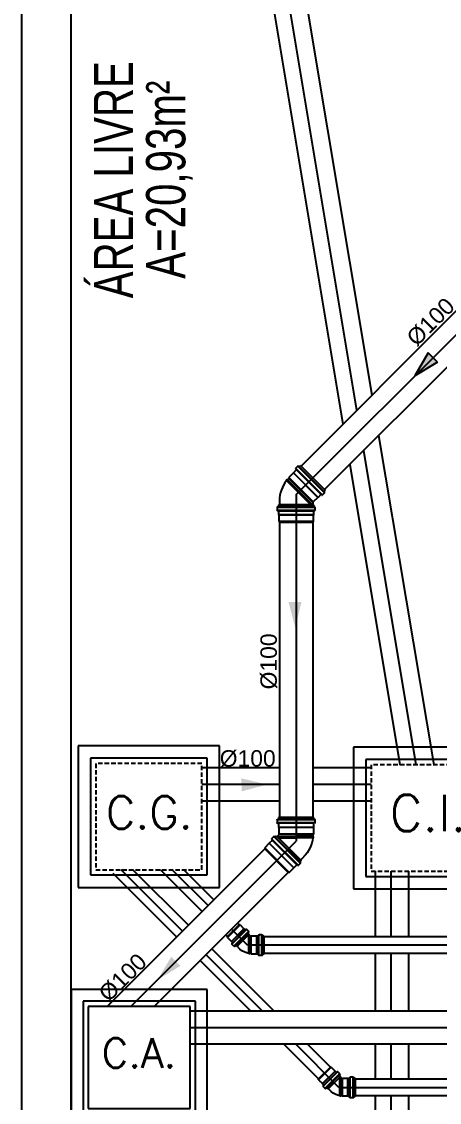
# Model space of a CAD drawing. Header units: millimetres. Extents: x 2502 to 4311, y 2007 to 3121.
# Drawn here: x 3208.9 to 3259.9, y 2608.3 to 2740.4 of the extents above; entities that cross this region are included whole.
import ezdxf
from ezdxf.enums import TextEntityAlignment as Align

# ---------------------------------------------------------------- set-up
doc = ezdxf.new("R2010")
doc.units = ezdxf.units.MM
doc.header["$LTSCALE"] = 20
doc.header["$MEASUREMENT"] = 0
doc.linetypes.add('HIDDEN', pattern=[0.375, 0.25, -0.125])
doc.layers.get('0').update_dxf_attribs({"linetype": 'CONTINUOUS'})
for name, color, linetype in [('A-PEN-08', 8, 'CONTINUOUS'), ('AF', 5, 'CONTINUOUS'), ('E-txt-g', 3, 'CONTINUOUS'), ('Esgoto', 5, 'CONTINUOUS'), ('HIDROGRAFIA', 4, 'CONTINUOUS'), ('Texto-Tubos', 7, 'CONTINUOUS'), ('TigreCad', 3, 'CONTINUOUS'), ('Tinterno', 9, 'CONTINUOUS')]:
    doc.layers.add(name, color=color, linetype=linetype)
doc.layers.add('E-Txt-W', color=7, linetype='CONTINUOUS', lineweight=20)
doc.styles.add('F2', font='swisscl.ttf')
doc.styles.add('R80', font='simplex.shx', dxfattribs={"height": 12})
doc.styles.add('REG60', font='romans.shx', dxfattribs={"width": 0.8, "height": 0.15})
doc.styles.add('REG80', font='romans.shx', dxfattribs={"width": 0.8, "height": 0.2})
doc.styles.add('TCTUBOS-TXT', font='arial.ttf')

# ---------------------------------------------------------------- blocks, each defined once
blk = doc.blocks.new('TXT-AMB75')
at = {"layer": 'E-txt-g', "style": 'REG80', "width": 0.8, "flags": 8}
blk.add_attdef('TXT', text='', height=0.2, dxfattribs=at).set_placement((0.0055, 0.2964), align=Align.CENTER)
at = {"layer": 'E-Txt-W', "style": 'REG60', "width": 0.8, "flags": 8}
blk.add_attdef('TXT', text='', height=0.15, dxfattribs=at).set_placement((0.0055, 0.0271), align=Align.CENTER)
blk = doc.blocks.new('inp_cx')
for p, q in [((40, 40), (-40, 40)), ((-40, 40), (-40, -40)), ((40, -40), (40, 40)), ((-40, -40), (40, -40))]:
    blk.add_line(p, q)
at = {"color": 1, "linetype": 'Continuous', "ltscale": 0.5}
for p, q in [((33, 33), (-33, 33)), ((-33, 33), (-33, -33)), ((33, -33), (33, 33)), ((-33, -33), (33, -33))]:
    blk.add_line(p, q, dxfattribs=at)
at = {"color": 1, "linetype": 'HIDDEN', "ltscale": 0.5}
for p, q in [((30, 30), (-30, 30)), ((-30, 30), (-30, -30)), ((30, -30), (30, 30)), ((-30, -30), (30, -30))]:
    blk.add_line(p, q, dxfattribs=at)
at = {"style": 'R80'}
blk.add_text('C.I.', height=20.592, dxfattribs=at).set_placement((-19.56, -7.5))
blk = doc.blocks.new('_cxgordu')
for p, q in [((40, 40), (-40, 40)), ((-40, 40), (-40, -40)), ((40, -40), (40, 40)), ((-40, -40), (40, -40))]:
    blk.add_line(p, q)
at = {"color": 1, "linetype": 'Continuous', "ltscale": 0.5}
for p, q in [((33, 33), (-33, 33)), ((-33, 33), (-33, -33)), ((33, -33), (33, 33)), ((-33, -33), (33, -33))]:
    blk.add_line(p, q, dxfattribs=at)
at = {"color": 1, "linetype": 'HIDDEN', "ltscale": 0.5}
for p, q in [((30, 30), (-30, 30)), ((-30, 30), (-30, -30)), ((30, -30), (30, 30)), ((-30, -30), (30, -30))]:
    blk.add_line(p, q, dxfattribs=at)
at = {"style": 'R80'}
blk.add_text('C.G.', height=18.48, dxfattribs=at).set_placement((-24.3, -6.88))
blk = doc.blocks.new('j4n50p')
at = {"layer": 'TigreCad'}
for p, q in [((-23.7, 12.2), (-32.5, 3.4)), ((3.3, 25.3), (3.4, 26.8)), ((6.3, 26.8), (3.4, 26.8)), ((3.4, 26.8), (3.4, -29.6)), ((6.5, 25.3), (6.3, 26.8)), ((6.3, 26.8), (6.3, -26.7)), ((9.1, 25.3), (6.5, 25.3)), ((10.9, 27.1), (9.1, 25.3)), ((27.7, 27.1), (10.9, 27.1)), ((10.9, 27.1), (10.9, -27.2)), ((27.9, 27.3), (27.7, 27.1)), ((32.5, 27.3), (27.9, 27.3)), ((33.8, 30.9), (33.5, 28.3)), ((34, 30.8), (34, -30.8)), ((43.5, 31.8), (34.8, 31.8)), ((43.5, 30.8), (43.5, -30.8)), ((44.5, 31.1), (45.3, 28.1)), ((50.6, 27.3), (46.2, 27.3)), ((50.6, 27.3), (50.6, -27.4)), ((3.4, -29.6), (3.3, -32.4)), ((6.3, -26.7), (3.4, -29.6)), ((9.1, -26.8), (3.4, -32.5)), ((6.3, -26.7), (6.5, -29.4)), ((10.9, -27.2), (10.5, -26.8)), ((27.7, -27.2), (10.9, -27.2)), ((27.9, -27.4), (27.7, -27.2)), ((32.5, -27.4), (27.9, -27.4)), ((33.8, -30.9), (33.5, -28.3)), ((43.5, -31.8), (34.8, -31.8)), ((44.5, -31.1), (45.3, -28.1)), ((50.6, -27.4), (46.2, -27.4))]:
    blk.add_line(p, q, dxfattribs=at)
for centre, radius, start, end in [((9.5, -21.6), 47.3, 97.6023, 134.5558), ((32.5, 28.3), 1, 270, 355), ((34.8, 30.8), 1, 90, 175), ((43.5, 30.8), 1, 15, 90), ((46.2, 28.3), 1, 195, 270), ((9.8, -27.5), 1, 45, 135), ((32.5, -28.4), 1, 5, 90), ((34.8, -30.8), 1, 185, 270), ((43.5, -30.8), 1, 270, 345), ((46.2, -28.4), 1, 90, 165)]:
    blk.add_arc(centre, radius, start, end, dxfattribs=at)
at = {"layer": 'Tinterno'}
for p, q in [((3.4, -32.5), (-32.5, 3.4)), ((3.3, 25.3), (3.3, -32.4)), ((6.5, 25.3), (6.5, -29.4)), ((9.1, 25.3), (9.1, -26.8)), ((27.7, 27.1), (27.7, -27.2)), ((27.9, 27.3), (27.9, -27.4)), ((33.5, 27.3), (33.5, -27.4)), ((45.5, 27.3), (45.5, -27.4))]:
    blk.add_line(p, q, dxfattribs=at)
blk = doc.blocks.new('11030602p')
at = {"layer": 'TigreCad'}
for p, q in [((0, 27.3), (4.4, 27.3)), ((0, -27.3), (0, 27.3)), ((6.1, 31.1), (5.3, 28.1)), ((7.1, 31.8), (15.8, 31.8)), ((7.1, -30.8), (7.1, 30.8)), ((15.8, -30.8), (15.8, 30.8)), ((16.8, 30.9), (17.1, 28.3)), ((18.1, 27.3), (22.7, 27.3)), ((22.7, 27.3), (23, 27.1)), ((39.7, 27.1), (23, 27.1)), ((39.7, 27.1), (41.5, 25.3)), ((41.5, -25.4), (41.5, 25.3)), ((0, -27.3), (4.4, -27.3)), ((6.1, -31.1), (5.3, -28.1)), ((7.1, -31.8), (15.8, -31.8)), ((16.8, -30.9), (17.1, -28.3)), ((18.1, -27.3), (22.7, -27.3)), ((22.7, -27.3), (23, -27.1)), ((39.7, -27.1), (23, -27.1)), ((39.7, -27.1), (41.5, -25.4))]:
    blk.add_line(p, q, dxfattribs=at)
for centre, start, end in [((4.4, 28.4), 270, 345), ((7.1, 30.8), 90, 165), ((15.8, 30.8), 5, 90), ((18.1, 28.4), 185, 270), ((4.4, -28.3), 15, 90), ((7.1, -30.8), 195, 270), ((15.8, -30.8), 270, 355), ((18.1, -28.3), 90, 175)]:
    blk.add_arc(centre, 1, start, end, dxfattribs=at)
at = {"layer": 'Tinterno'}
for p, q in [((5.1, -27.3), (5.1, 27.3)), ((17.1, -27.3), (17.1, 27.3)), ((22.7, 27.3), (22.7, -27.3)), ((23, -27.1), (23, 27.1)), ((39.7, 27.1), (39.7, -27.1))]:
    blk.add_line(p, q, dxfattribs=at)
blk = doc.blocks.new('CAIXA DE AREIA')
for p, q in [((0.3221, 0.2394), (-0.0937, 0.2394)), ((-0.0937, 0.2394), (-0.0937, -0.1764)), ((0.3221, -0.1764), (0.3221, 0.2394)), ((-0.0937, -0.1764), (0.3221, -0.1764))]:
    blk.add_line(p, q)
at = {"color": 1, "linetype": 'Continuous', "ltscale": 0.5}
for p, q in [((0.2857, 0.203), (-0.0573, 0.203)), ((-0.0573, 0.203), (-0.0573, -0.14)), ((0.2857, -0.14), (0.2857, 0.203)), ((-0.0573, -0.14), (0.2857, -0.14))]:
    blk.add_line(p, q, dxfattribs=at)
at = {"color": 1, "linetype": 'HIDDEN', "ltscale": 0.5}
for p, q in [((0.2701, 0.1874), (-0.0418, 0.1874)), ((-0.0418, 0.1874), (-0.0418, -0.1244)), ((0.2701, -0.1244), (0.2701, 0.1874)), ((-0.0418, -0.1244), (0.2701, -0.1244))]:
    blk.add_line(p, q, dxfattribs=at)
at = {"style": 'R80'}
blk.add_text('C.A.', height=0.08981, dxfattribs=at).set_placement((0, 0))
blk = doc.blocks.new('j4n100p')
at = {"layer": 'TigreCad'}
for p, q in [((9.8, 50.8), (9.9, 52.3)), ((9.8, 50.8), (9.8, 0)), ((12.9, 52.3), (9.9, 52.3)), ((9.9, 52.3), (9.9, 0)), ((13, 50.8), (12.9, 52.3)), ((12.9, 52.3), (12.9, 0)), ((19.2, 50.8), (13, 50.8)), ((13, 50.8), (13, 0)), ((21.4, 53), (19.2, 50.8)), ((41.1, 53), (21.4, 53)), ((21.4, 53), (21.4, -53)), ((41.4, 53.2), (41.1, 53)), ((41.1, 53), (41.1, -53)), ((53.5, 53.2), (41.4, 53.2)), ((41.4, 53.2), (41.4, -53.3)), ((54.7, 56.7), (54.5, 54.2)), ((65.1, 57.7), (55.7, 57.7)), ((55.7, 56.7), (55.7, -56.6)), ((65.1, 56.7), (65.1, -56.6)), ((66.1, 56.9), (66.9, 54)), ((72.3, 53.2), (67.9, 53.2)), ((72.3, 53.2), (72.3, -53.3)), ((-48.8, 23.1), (-58.1, 13.7)), ((9.8, -54.2), (9.8, 0)), ((13, -56), (13, 0)), ((19.1, -52.8), (13.7, -58.1)), ((21.4, -53), (21.2, -52.8)), ((41.1, -53), (21.4, -53)), ((41.4, -53.3), (41.1, -53)), ((53.5, -53.3), (41.4, -53.3)), ((54.7, -56.7), (54.5, -54.2)), ((65.1, -57.6), (55.7, -57.6)), ((66.1, -56.9), (66.9, -54)), ((72.3, -53.3), (67.9, -53.3))]:
    blk.add_line(p, q, dxfattribs=at)
for centre, radius, start, end in [((20.1, -45.8), 97.2, 96.0987, 135), ((53.5, 54.2), 1, 270, 355), ((55.7, 56.7), 1, 90, 175), ((65.1, 56.7), 1, 15, 90), ((67.9, 54.2), 1, 195, 270), ((20.1, -53.8), 1.5, 45, 135), ((53.5, -54.2), 1, 5, 90), ((55.7, -56.6), 1, 185, 270), ((65.1, -56.6), 1, 270, 345), ((67.9, -54.2), 1, 90, 165)]:
    blk.add_arc(centre, radius, start, end, dxfattribs=at)
at = {"layer": 'Tinterno'}
for p, q in [((19.2, 50.8), (19.2, -52.7)), ((54.4, 53.2), (54.4, -53.3)), ((67.1, 53.2), (67.1, -53.3)), ((13.7, -58.1), (-58.1, 13.7)), ((9.9, -54.3), (9.9, 0)), ((12.9, -53.3), (12.9, 0))]:
    blk.add_line(p, q, dxfattribs=at)
blk = doc.blocks.new('11031030p')
at = {"layer": 'TigreCad'}
for p, q in [((0, -53.3), (0, 53.2)), ((0, 53.2), (4.4, 53.2)), ((6.2, 56.9), (5.4, 54)), ((7.2, 57.6), (16.6, 57.6)), ((7.2, -56.7), (7.2, 56.6)), ((16.6, -56.7), (16.6, 56.6)), ((17.6, 56.7), (17.8, 54.2)), ((18.8, 53.2), (30.9, 53.2)), ((30.9, 53.2), (31.2, 53)), ((50.9, 53), (31.2, 53)), ((50.9, 53), (53.1, 50.8)), ((53.1, -50.8), (53.1, 50.8)), ((0, -53.3), (4.4, -53.3)), ((6.2, -56.9), (5.4, -54)), ((7.2, -57.7), (16.6, -57.7)), ((17.6, -56.7), (17.8, -54.2)), ((18.8, -53.3), (30.9, -53.3)), ((30.9, -53.3), (31.2, -53)), ((31.2, -53), (50.9, -53)), ((50.9, -53), (53.1, -50.8))]:
    blk.add_line(p, q, dxfattribs=at)
for centre, start, end in [((4.4, 54.2), 270, 345), ((7.2, 56.6), 90, 165), ((16.6, 56.6), 5, 90), ((18.8, 54.2), 185, 270), ((4.4, -54.2), 15, 90), ((7.2, -56.7), 195, 270), ((16.6, -56.7), 270, 355), ((18.8, -54.2), 90, 175)]:
    blk.add_arc(centre, 1, start, end, dxfattribs=at)
at = {"layer": 'Tinterno'}
for p, q in [((5.2, -53.3), (5.2, 53.2)), ((17.9, -53.3), (17.9, 53.2)), ((30.9, 53.2), (30.9, -53.3)), ((31.2, 53), (31.2, -53)), ((50.9, 53), (50.9, -53))]:
    blk.add_line(p, q, dxfattribs=at)

msp = doc.modelspace()

# ---------------------------------------------------------------- hatches: boundary and pattern name
at = {"layer": 'AF'}
h = msp.add_hatch(color=256, dxfattribs=at)
h.paths.add_polyline_path([(3256.93, 2697.1), (3259.13, 2699.34), (3258.56, 2699.9)])
h.paths.add_polyline_path([(3256.93, 2697.1), (3259.7, 2698.78), (3259.13, 2699.34)])
h = msp.add_hatch(color=256, dxfattribs=at)
h.paths.add_polyline_path([(3256.93, 2697.1), (3259.13, 2699.34), (3258.56, 2699.9)])
h.paths.add_polyline_path([(3256.93, 2697.1), (3259.7, 2698.78), (3259.13, 2699.34)])
h = msp.add_hatch(color=256, dxfattribs=at)
h.paths.add_polyline_path([(3242.32, 2666.33), (3242.29, 2669.47), (3241.49, 2669.47)])
h.paths.add_polyline_path([(3242.32, 2666.33), (3243.08, 2669.48), (3242.29, 2669.47)])
h = msp.add_hatch(color=256, dxfattribs=at)
h.paths.add_polyline_path([(3242.32, 2666.33), (3242.29, 2669.47), (3241.49, 2669.47)])
h.paths.add_polyline_path([(3242.32, 2666.33), (3243.08, 2669.48), (3242.29, 2669.47)])
h = msp.add_hatch(color=256, dxfattribs=at)
h.paths.add_polyline_path([(3238.89, 2647.15), (3235.75, 2647.12), (3235.76, 2646.32)])
h.paths.add_polyline_path([(3238.89, 2647.15), (3235.74, 2647.91), (3235.75, 2647.12)])
h = msp.add_hatch(color=256, dxfattribs=at)
h.paths.add_polyline_path([(3238.89, 2647.15), (3235.75, 2647.12), (3235.76, 2646.32)])
h.paths.add_polyline_path([(3238.89, 2647.15), (3235.74, 2647.91), (3235.75, 2647.12)])
h = msp.add_hatch(color=256, dxfattribs=at)
h.paths.add_polyline_path([(3225.53, 2623.31), (3227.73, 2625.56), (3227.16, 2626.11)])
h.paths.add_polyline_path([(3225.53, 2623.31), (3228.3, 2625), (3227.73, 2625.56)])
h = msp.add_hatch(color=256, dxfattribs=at)
h.paths.add_polyline_path([(3225.53, 2623.31), (3227.73, 2625.56), (3227.16, 2626.11)])
h.paths.add_polyline_path([(3225.53, 2623.31), (3228.3, 2625), (3227.73, 2625.56)])

# ---------------------------------------------------------------- linework, layer by layer
at = {"layer": 'A-PEN-08', "linetype": 'Continuous', "ltscale": 0.35}
for p, q in [((3208.89, 2957.75), (3208.89, 2157.75)), ((3208.89, 2957.75), (3208.89, 2157.75)), ((3214.89, 2951.75), (3214.89, 2461.75)), ((3214.89, 2951.75), (3214.89, 2461.75))]:
    msp.add_line(p, q, dxfattribs=at)
at = {"layer": 'AF'}
for p, q in [((3258.56, 2699.9), (3256.93, 2697.1)), ((3258.56, 2699.9), (3256.93, 2697.1)), ((3259.7, 2698.78), (3258.56, 2699.9)), ((3259.7, 2698.78), (3258.56, 2699.9)), ((3259.7, 2698.78), (3256.93, 2697.1)), ((3259.7, 2698.78), (3256.93, 2697.1))]:
    msp.add_line(p, q, dxfattribs=at)
at = {"layer": 'Esgoto'}
for p, q in [((3249.86, 2692.9), (3225.53, 2838.85)), ((3249.86, 2692.9), (3225.53, 2838.85)), ((3257.09, 2649.57), (3250.68, 2687.97)), ((3257.09, 2649.57), (3250.68, 2687.97)), ((3240.39, 2647.15), (3230.91, 2647.15)), ((3240.39, 2647.15), (3230.91, 2647.15)), ((3251.6, 2647.15), (3244.45, 2647.15)), ((3251.6, 2647.15), (3244.45, 2647.15)), ((3253.98, 2636.58), (3253.98, 2628.54)), ((3253.98, 2636.58), (3253.98, 2628.54)), ((3275.1, 2627.53), (3236.5, 2627.53)), ((3275.1, 2627.53), (3236.5, 2627.53)), ((3253.98, 2626.52), (3253.98, 2619.47)), ((3253.98, 2626.52), (3253.98, 2619.47)), ((3277.41, 2617.44), (3229.49, 2617.44)), ((3277.41, 2617.44), (3229.49, 2617.44)), ((3253.98, 2615.41), (3253.98, 2611.15)), ((3253.98, 2615.41), (3253.98, 2611.15)), ((3247.65, 2610.14), (3334.58, 2610.14)), ((3247.65, 2610.14), (3334.58, 2610.14)), ((3253.98, 2609.12), (3253.98, 2295.42)), ((3253.98, 2609.12), (3253.98, 2295.42))]:
    msp.add_line(p, q, dxfattribs=at)
at = {"layer": 'Esgoto', "linetype": 'Continuous'}
for p, q in [((3242.42, 2682.58), (3265.89, 2706.06)), ((3242.42, 2682.58), (3265.89, 2706.06)), ((3242.42, 2682.58), (3242.42, 2640.25)), ((3242.42, 2682.58), (3242.42, 2640.25)), ((3222.22, 2620.05), (3242.42, 2640.25)), ((3222.22, 2620.05), (3242.42, 2640.25)), ((3228.54, 2629.24), (3221.03, 2636.75)), ((3228.54, 2629.24), (3221.03, 2636.75)), ((3231.66, 2632.37), (3227.28, 2636.75)), ((3231.66, 2632.37), (3227.28, 2636.75)), ((3236.5, 2627.53), (3234.54, 2629.49)), ((3236.5, 2627.53), (3234.54, 2629.49)), ((3238.31, 2619.47), (3231.41, 2626.37)), ((3238.31, 2619.47), (3231.41, 2626.37)), ((3247.65, 2610.14), (3242.38, 2615.41)), ((3247.65, 2610.14), (3242.38, 2615.41))]:
    msp.add_line(p, q, dxfattribs=at)
at = {"layer": 'TigreCad'}
for p, q in [((3223.53, 2838.53), (3248.15, 2691.19)), ((3223.53, 2838.53), (3248.15, 2691.19)), ((3227.53, 2839.2), (3251.68, 2694.72)), ((3227.53, 2839.2), (3251.68, 2694.72)), ((3262.06, 2705.1), (3243.03, 2686.07)), ((3262.06, 2705.1), (3243.03, 2686.07)), ((3264.94, 2702.23), (3245.9, 2683.19)), ((3264.94, 2702.23), (3245.9, 2683.19)), ((3252.5, 2689.79), (3259.23, 2649.57)), ((3252.5, 2689.79), (3259.23, 2649.57)), ((3248.97, 2686.26), (3255.11, 2649.57)), ((3248.97, 2686.26), (3255.11, 2649.57)), ((3240.39, 2679.2), (3240.39, 2643.14)), ((3240.39, 2679.2), (3240.39, 2643.14)), ((3244.45, 2679.2), (3244.45, 2643.14)), ((3244.45, 2679.2), (3244.45, 2643.14)), ((3240.39, 2649.18), (3230.91, 2649.18)), ((3240.39, 2649.18), (3230.91, 2649.18)), ((3251.6, 2649.18), (3244.45, 2649.18)), ((3251.6, 2649.18), (3244.45, 2649.18)), ((3240.39, 2645.12), (3230.91, 2645.12)), ((3240.39, 2645.12), (3230.91, 2645.12)), ((3251.6, 2645.12), (3244.45, 2645.12)), ((3251.6, 2645.12), (3244.45, 2645.12)), ((3238.59, 2639.3), (3219.34, 2620.04)), ((3238.59, 2639.3), (3219.34, 2620.04)), ((3227.82, 2628.53), (3220.08, 2636.27)), ((3227.82, 2628.53), (3220.08, 2636.27)), ((3229.26, 2629.96), (3222.47, 2636.75)), ((3229.26, 2629.96), (3222.47, 2636.75)), ((3241.47, 2636.42), (3225.09, 2620.05)), ((3241.47, 2636.42), (3225.09, 2620.05)), ((3230.95, 2631.65), (3225.84, 2636.75)), ((3230.95, 2631.65), (3225.84, 2636.75)), ((3232.38, 2633.08), (3228.71, 2636.75)), ((3232.38, 2633.08), (3228.71, 2636.75)), ((3252.08, 2636.58), (3252.08, 2628.54)), ((3252.08, 2636.58), (3252.08, 2628.54)), ((3256.15, 2636.58), (3256.15, 2628.54)), ((3256.15, 2636.58), (3256.15, 2628.54)), ((3235.46, 2630), (3235.25, 2630.21)), ((3235.46, 2630), (3235.25, 2630.21)), ((3234.04, 2628.56), (3233.82, 2628.77)), ((3234.04, 2628.56), (3233.82, 2628.77)), ((3273.44, 2628.54), (3238.59, 2628.54)), ((3273.44, 2628.54), (3238.59, 2628.54)), ((3239.75, 2619.47), (3232.13, 2627.09)), ((3239.75, 2619.47), (3232.13, 2627.09)), ((3236.88, 2619.47), (3230.7, 2625.65)), ((3236.88, 2619.47), (3230.7, 2625.65)), ((3273.44, 2626.52), (3238.53, 2626.52)), ((3273.44, 2626.52), (3238.53, 2626.52)), ((3252.08, 2626.52), (3252.08, 2619.47)), ((3252.08, 2626.52), (3252.08, 2619.47)), ((3256.15, 2626.52), (3256.15, 2619.47)), ((3256.15, 2626.52), (3256.15, 2619.47)), ((3272.88, 2619.47), (3229.49, 2619.47)), ((3272.88, 2619.47), (3229.49, 2619.47)), ((3272.88, 2615.41), (3229.49, 2615.41)), ((3272.88, 2615.41), (3229.49, 2615.41)), ((3245.17, 2611.18), (3240.94, 2615.41)), ((3245.17, 2611.18), (3240.94, 2615.41)), ((3246.61, 2612.61), (3243.81, 2615.41)), ((3246.61, 2612.61), (3243.81, 2615.41)), ((3252.08, 2615.41), (3252.08, 2611.15)), ((3252.08, 2615.41), (3252.08, 2611.15)), ((3256.15, 2615.41), (3256.15, 2611.15)), ((3256.15, 2615.41), (3256.15, 2611.15)), ((3332.1, 2611.15), (3249.67, 2611.15)), ((3332.1, 2611.15), (3249.67, 2611.15)), ((3332.1, 2609.12), (3249.67, 2609.12)), ((3332.1, 2609.12), (3249.67, 2609.12)), ((3252.08, 2609.12), (3252.08, 2295.42)), ((3252.08, 2609.12), (3252.08, 2295.42)), ((3256.15, 2609.12), (3256.15, 2295.42)), ((3256.15, 2609.12), (3256.15, 2295.42))]:
    msp.add_line(p, q, dxfattribs=at)

# ---------------------------------------------------------------- block references
at = {"layer": 'A-PEN-08'}
ref = msp.add_blockref('TXT-AMB75', (3231.16, 2720.9), dxfattribs=dict(at, xscale=29.16, yscale=29.16, zscale=29.16, rotation=89.99999999999999))
ref.add_attrib('TXT', 'ÁREA LIVRE', dxfattribs={"layer": 'E-txt-g', "color": 2, "height": 4.8, "rotation": 90, "style": 'F2'}).set_placement((3222.51, 2721.06), align=Align.CENTER)
ref.add_attrib('TXT', 'A=20,93m²', dxfattribs={"layer": 'E-Txt-W', "height": 4.8, "rotation": 90, "style": 'F2'}).set_placement((3228.89, 2721.06), align=Align.CENTER)
ref = msp.add_blockref('TXT-AMB75', (3231.16, 2720.9), dxfattribs=dict(at, xscale=29.16, yscale=29.16, zscale=29.16, rotation=89.99999999999999))
ref.add_attrib('TXT', 'ÁREA LIVRE', dxfattribs={"layer": 'E-txt-g', "color": 2, "height": 4.8, "rotation": 90, "style": 'F2'}).set_placement((3222.51, 2721.06), align=Align.CENTER)
ref.add_attrib('TXT', 'A=20,93m²', dxfattribs={"layer": 'E-Txt-W', "height": 4.8, "rotation": 90, "style": 'F2'}).set_placement((3228.89, 2721.06), align=Align.CENTER)
at = {"layer": 'Esgoto', "yscale": 0.04, "zscale": 0.04}
for name, p, xscale, rotation in [('11031030p', (3242.42, 2681.33), 0.04, 269.9999999996383), ('11031030p', (3242.42, 2681.33), 0.04, 269.9999999996383), ('11031030p', (3241.53, 2639.36), 0.04000000000000001, 225), ('11031030p', (3241.53, 2639.36), 0.04000000000000001, 225), ('11030602p', (3235.93, 2628.11), 0.04, 134.9999999999072), ('11030602p', (3235.93, 2628.11), 0.04, 134.9999999999072), ('11030602p', (3247.06, 2610.72), 0.04, 134.9999999999752), ('11030602p', (3247.06, 2610.72), 0.04, 134.9999999999752)]:
    msp.add_blockref(name, p, dxfattribs=dict(at, xscale=xscale, rotation=rotation))
at = {"layer": 'Esgoto', "xscale": 40, "yscale": 40, "zscale": 40}
msp.add_blockref('CAIXA DE AREIA', (3218.69, 2612.55), dxfattribs=at)
msp.add_blockref('CAIXA DE AREIA', (3218.69, 2612.55), dxfattribs=at)
at = {"layer": 'HIDROGRAFIA'}
for name, p, xscale, yscale, zscale in [('_cxgordu', (3224.43, 2643.23), 0.2159999993999148, 0.2159999993933665, 0.2159999993952), ('_cxgordu', (3224.43, 2643.23), 0.2159999993999148, 0.2159999993933665, 0.2159999993952), ('inp_cx', (3258.09, 2643.07), 0.2165999993982479, 0.2165999993916815, 0.21659999939352), ('inp_cx', (3258.09, 2643.07), 0.2165999993982479, 0.2165999993916815, 0.21659999939352)]:
    msp.add_blockref(name, p, dxfattribs=dict(at, xscale=xscale, yscale=yscale, zscale=zscale))
at = {"layer": 'TigreCad', "yscale": 0.04, "zscale": 0.04}
for name, p, xscale, rotation in [('j4n100p', (3242.42, 2682.58), 0.04, 44.99999999999999), ('j4n100p', (3242.42, 2682.58), 0.04, 44.99999999999999), ('j4n100p', (3242.42, 2640.25), -0.04, 269.9999999999644), ('j4n100p', (3242.42, 2640.25), -0.04, 269.9999999999644), ('j4n50p', (3236.51, 2627.53), -0.04, 180), ('j4n50p', (3236.51, 2627.53), -0.04, 180), ('j4n50p', (3247.65, 2610.14), -0.04, 180), ('j4n50p', (3247.65, 2610.14), -0.04, 180)]:
    msp.add_blockref(name, p, dxfattribs=dict(at, xscale=xscale, rotation=rotation))

# ---------------------------------------------------------------- texts
at = {"layer": 'Texto-Tubos', "style": 'TCTUBOS-TXT'}
for rotation, p in [(45, (3259.55, 2703)), (45, (3259.55, 2703)), (90, (3240.06, 2662.2)), (90, (3240.06, 2662.2)), (45, (3221.93, 2622.88)), (45, (3221.93, 2622.88))]:
    msp.add_text('%%C100', height=2, rotation=rotation, dxfattribs=at).set_placement(p, align=Align.CENTER)
msp.add_text('%%C100', height=2, dxfattribs=at).set_placement((3236.51, 2649.35), align=Align.CENTER)
msp.add_text('%%C100', height=2, dxfattribs=at).set_placement((3236.51, 2649.35), align=Align.CENTER)

doc.saveas('drawing.dxf')
